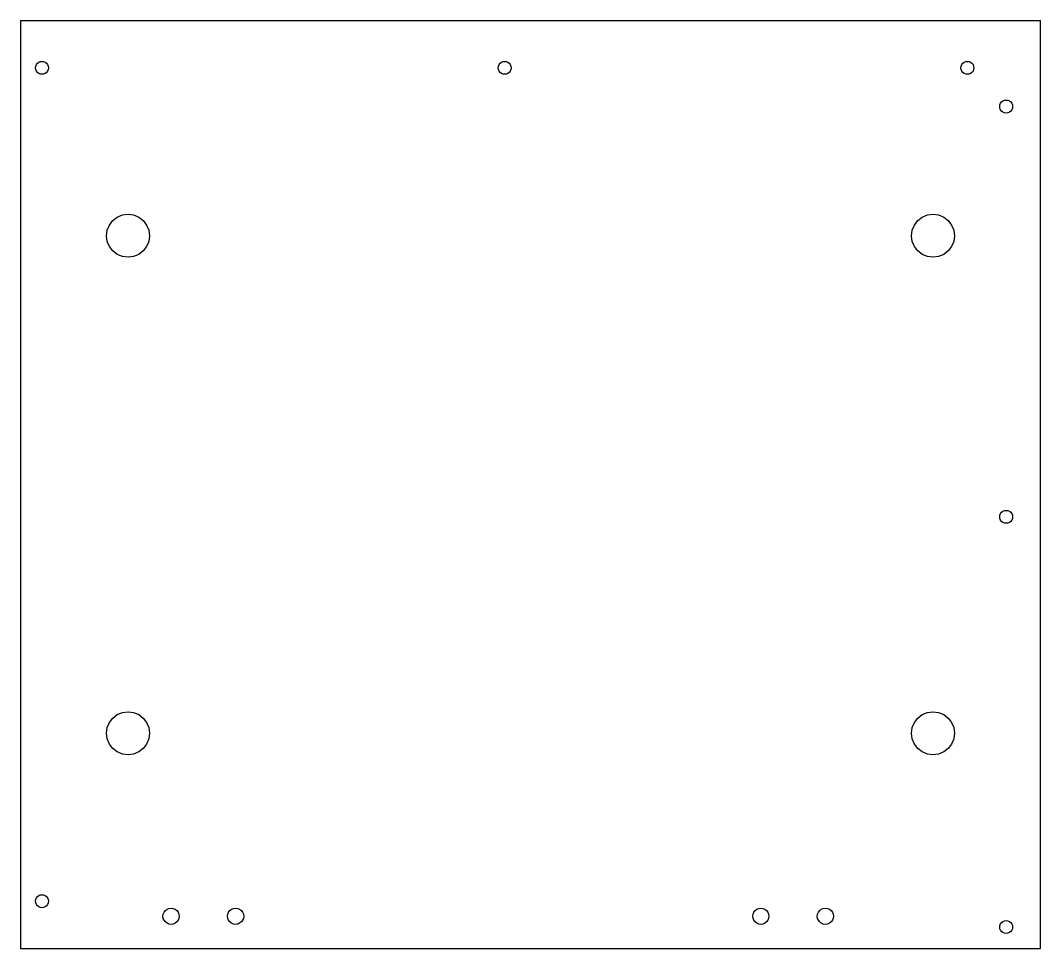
# Model space of a CAD drawing. Header units: millimetres. Extents: x -1077 to 859, y -677 to 937.
# Drawn here: x -1076.6 to -602.6, y -43.4 to 387.6 of the extents above; entities that cross this region are included whole.
import ezdxf

# ---------------------------------------------------------------- set-up
doc = ezdxf.new("R2010")
doc.units = ezdxf.units.MM

msp = doc.modelspace()

# ---------------------------------------------------------------- linework, layer by layer
for p, q in [((-1076.59, 387.57), (-1076.59, -43.43)), ((-1076.59, 387.57), (-602.59, 387.57)), ((-602.59, -43.43), (-602.59, 387.57)), ((-1069.59, 365.57), (-1069.49, 366.35)), ((-1069.49, 364.8), (-1069.59, 365.57)), ((-1069.49, 366.35), (-1069.19, 367.07)), ((-1069.19, 367.07), (-1068.71, 367.69)), ((-1068.71, 367.69), (-1068.09, 368.17)), ((-1068.09, 368.17), (-1067.37, 368.47)), ((-1067.37, 368.47), (-1066.59, 368.57)), ((-1066.59, 368.57), (-1065.82, 368.47)), ((-1065.82, 368.47), (-1065.09, 368.17)), ((-1065.09, 368.17), (-1064.47, 367.69)), ((-1064.47, 367.69), (-1063.99, 367.07)), ((-1063.99, 367.07), (-1063.69, 366.35)), ((-1063.69, 366.35), (-1063.59, 365.57)), ((-1063.59, 365.57), (-1063.69, 364.8)), ((-854.59, 365.57), (-854.49, 366.35)), ((-854.49, 364.8), (-854.59, 365.57)), ((-854.49, 366.35), (-854.19, 367.07)), ((-854.19, 367.07), (-853.71, 367.69)), ((-853.71, 367.69), (-853.09, 368.17)), ((-853.09, 368.17), (-852.37, 368.47)), ((-852.37, 368.47), (-851.59, 368.57)), ((-851.59, 368.57), (-850.82, 368.47)), ((-850.82, 368.47), (-850.09, 368.17)), ((-850.09, 368.17), (-849.47, 367.69)), ((-849.47, 367.69), (-848.99, 367.07)), ((-848.99, 367.07), (-848.69, 366.35)), ((-848.69, 366.35), (-848.59, 365.57)), ((-848.59, 365.57), (-848.69, 364.8)), ((-639.59, 365.57), (-639.49, 366.35)), ((-639.49, 364.8), (-639.59, 365.57)), ((-639.49, 366.35), (-639.19, 367.07)), ((-639.19, 367.07), (-638.71, 367.69)), ((-638.71, 367.69), (-638.09, 368.17)), ((-638.09, 368.17), (-637.37, 368.47)), ((-637.37, 368.47), (-636.59, 368.57)), ((-636.59, 368.57), (-635.82, 368.47)), ((-635.82, 368.47), (-635.09, 368.17)), ((-635.09, 368.17), (-634.47, 367.69)), ((-634.47, 367.69), (-633.99, 367.07)), ((-633.99, 367.07), (-633.69, 366.35)), ((-633.69, 366.35), (-633.59, 365.57)), ((-633.59, 365.57), (-633.69, 364.8)), ((-1069.19, 364.07), (-1069.49, 364.8)), ((-1068.71, 363.45), (-1069.19, 364.07)), ((-1068.09, 362.97), (-1068.71, 363.45)), ((-1067.37, 362.67), (-1068.09, 362.97)), ((-1066.59, 362.57), (-1067.37, 362.67)), ((-1065.82, 362.67), (-1066.59, 362.57)), ((-1065.09, 362.97), (-1065.82, 362.67)), ((-1064.47, 363.45), (-1065.09, 362.97)), ((-1063.99, 364.07), (-1064.47, 363.45)), ((-1063.69, 364.8), (-1063.99, 364.07)), ((-854.19, 364.07), (-854.49, 364.8)), ((-853.71, 363.45), (-854.19, 364.07)), ((-853.09, 362.97), (-853.71, 363.45)), ((-852.37, 362.67), (-853.09, 362.97)), ((-851.59, 362.57), (-852.37, 362.67)), ((-850.82, 362.67), (-851.59, 362.57)), ((-850.09, 362.97), (-850.82, 362.67)), ((-849.47, 363.45), (-850.09, 362.97)), ((-848.99, 364.07), (-849.47, 363.45)), ((-848.69, 364.8), (-848.99, 364.07)), ((-639.19, 364.07), (-639.49, 364.8)), ((-638.71, 363.45), (-639.19, 364.07)), ((-638.09, 362.97), (-638.71, 363.45)), ((-637.37, 362.67), (-638.09, 362.97)), ((-636.59, 362.57), (-637.37, 362.67)), ((-635.82, 362.67), (-636.59, 362.57)), ((-635.09, 362.97), (-635.82, 362.67)), ((-634.47, 363.45), (-635.09, 362.97)), ((-633.99, 364.07), (-634.47, 363.45)), ((-633.69, 364.8), (-633.99, 364.07)), ((-621.59, 347.57), (-621.49, 348.35)), ((-621.49, 346.8), (-621.59, 347.57)), ((-621.49, 348.35), (-621.19, 349.07)), ((-621.19, 346.07), (-621.49, 346.8)), ((-621.19, 349.07), (-620.71, 349.69)), ((-620.71, 345.45), (-621.19, 346.07)), ((-620.71, 349.69), (-620.09, 350.17)), ((-620.09, 350.17), (-619.37, 350.47)), ((-619.37, 350.47), (-618.59, 350.57)), ((-618.59, 350.57), (-617.82, 350.47)), ((-617.82, 350.47), (-617.09, 350.17)), ((-617.09, 350.17), (-616.47, 349.69)), ((-616.47, 349.69), (-615.99, 349.07)), ((-615.99, 346.07), (-616.47, 345.45)), ((-615.99, 349.07), (-615.69, 348.35)), ((-615.69, 346.8), (-615.99, 346.07)), ((-615.69, 348.35), (-615.59, 347.57)), ((-615.59, 347.57), (-615.69, 346.8)), ((-620.09, 344.97), (-620.71, 345.45)), ((-619.37, 344.67), (-620.09, 344.97)), ((-618.59, 344.57), (-619.37, 344.67)), ((-617.82, 344.67), (-618.59, 344.57)), ((-617.09, 344.97), (-617.82, 344.67)), ((-616.47, 345.45), (-617.09, 344.97)), ((-1035.25, 292.57), (-1033.66, 294.64)), ((-1033.66, 294.64), (-1031.59, 296.23)), ((-1031.59, 296.23), (-1029.18, 297.23)), ((-1029.18, 297.23), (-1026.59, 297.57)), ((-1026.59, 297.57), (-1024, 297.23)), ((-1024, 297.23), (-1021.59, 296.23)), ((-1021.59, 296.23), (-1019.52, 294.64)), ((-1019.52, 294.64), (-1017.93, 292.57)), ((-661.25, 292.57), (-659.66, 294.64)), ((-659.66, 294.64), (-657.59, 296.23)), ((-657.59, 296.23), (-655.18, 297.23)), ((-655.18, 297.23), (-652.59, 297.57)), ((-652.59, 297.57), (-650, 297.23)), ((-650, 297.23), (-647.59, 296.23)), ((-647.59, 296.23), (-645.52, 294.64)), ((-645.52, 294.64), (-643.93, 292.57)), ((-1036.59, 287.57), (-1036.25, 290.16)), ((-1036.25, 290.16), (-1035.25, 292.57)), ((-1017.93, 292.57), (-1016.93, 290.16)), ((-1016.93, 290.16), (-1016.59, 287.57)), ((-662.59, 287.57), (-662.25, 290.16)), ((-662.25, 290.16), (-661.25, 292.57)), ((-643.93, 292.57), (-642.93, 290.16)), ((-642.93, 290.16), (-642.59, 287.57)), ((-1036.25, 284.98), (-1036.59, 287.57)), ((-1035.25, 282.57), (-1036.25, 284.98)), ((-1016.93, 284.98), (-1017.93, 282.57)), ((-1016.59, 287.57), (-1016.93, 284.98)), ((-662.25, 284.98), (-662.59, 287.57)), ((-661.25, 282.57), (-662.25, 284.98)), ((-642.93, 284.98), (-643.93, 282.57)), ((-642.59, 287.57), (-642.93, 284.98)), ((-1033.66, 280.5), (-1035.25, 282.57)), ((-1031.59, 278.91), (-1033.66, 280.5)), ((-1019.52, 280.5), (-1021.59, 278.91)), ((-1017.93, 282.57), (-1019.52, 280.5)), ((-659.66, 280.5), (-661.25, 282.57)), ((-657.59, 278.91), (-659.66, 280.5)), ((-645.52, 280.5), (-647.59, 278.91)), ((-643.93, 282.57), (-645.52, 280.5)), ((-1029.18, 277.91), (-1031.59, 278.91)), ((-1026.59, 277.57), (-1029.18, 277.91)), ((-1024, 277.91), (-1026.59, 277.57)), ((-1021.59, 278.91), (-1024, 277.91)), ((-655.18, 277.91), (-657.59, 278.91)), ((-652.59, 277.57), (-655.18, 277.91)), ((-650, 277.91), (-652.59, 277.57)), ((-647.59, 278.91), (-650, 277.91)), ((-621.59, 157.07), (-621.49, 157.85)), ((-621.49, 156.3), (-621.59, 157.07)), ((-621.49, 157.85), (-621.19, 158.57)), ((-621.19, 158.57), (-620.71, 159.19)), ((-620.71, 159.19), (-620.09, 159.67)), ((-620.09, 159.67), (-619.37, 159.97)), ((-619.37, 159.97), (-618.59, 160.07)), ((-618.59, 160.07), (-617.82, 159.97)), ((-617.82, 159.97), (-617.09, 159.67)), ((-617.09, 159.67), (-616.47, 159.19)), ((-616.47, 159.19), (-615.99, 158.57)), ((-615.99, 158.57), (-615.69, 157.85)), ((-615.69, 157.85), (-615.59, 157.07)), ((-615.59, 157.07), (-615.69, 156.3)), ((-621.19, 155.57), (-621.49, 156.3)), ((-620.71, 154.95), (-621.19, 155.57)), ((-620.09, 154.47), (-620.71, 154.95)), ((-619.37, 154.17), (-620.09, 154.47)), ((-618.59, 154.07), (-619.37, 154.17)), ((-617.82, 154.17), (-618.59, 154.07)), ((-617.09, 154.47), (-617.82, 154.17)), ((-616.47, 154.95), (-617.09, 154.47)), ((-615.99, 155.57), (-616.47, 154.95)), ((-615.69, 156.3), (-615.99, 155.57)), ((-1029.18, 66.23), (-1026.59, 66.57)), ((-1026.59, 66.57), (-1024, 66.23)), ((-655.18, 66.23), (-652.59, 66.57)), ((-652.59, 66.57), (-650, 66.23)), ((-1035.25, 61.57), (-1033.66, 63.64)), ((-1033.66, 63.64), (-1031.59, 65.23)), ((-1031.59, 65.23), (-1029.18, 66.23)), ((-1024, 66.23), (-1021.59, 65.23)), ((-1021.59, 65.23), (-1019.52, 63.64)), ((-1019.52, 63.64), (-1017.93, 61.57)), ((-661.25, 61.57), (-659.66, 63.64)), ((-659.66, 63.64), (-657.59, 65.23)), ((-657.59, 65.23), (-655.18, 66.23)), ((-650, 66.23), (-647.59, 65.23)), ((-647.59, 65.23), (-645.52, 63.64)), ((-645.52, 63.64), (-643.93, 61.57)), ((-1036.59, 56.57), (-1036.25, 59.16)), ((-1036.25, 59.16), (-1035.25, 61.57)), ((-1017.93, 61.57), (-1016.93, 59.16)), ((-1016.93, 59.16), (-1016.59, 56.57)), ((-662.59, 56.57), (-662.25, 59.16)), ((-662.25, 59.16), (-661.25, 61.57)), ((-643.93, 61.57), (-642.93, 59.16)), ((-642.93, 59.16), (-642.59, 56.57)), ((-1036.25, 53.98), (-1036.59, 56.57)), ((-1035.25, 51.57), (-1036.25, 53.98)), ((-1016.93, 53.98), (-1017.93, 51.57)), ((-1016.59, 56.57), (-1016.93, 53.98)), ((-662.25, 53.98), (-662.59, 56.57)), ((-661.25, 51.57), (-662.25, 53.98)), ((-642.93, 53.98), (-643.93, 51.57)), ((-642.59, 56.57), (-642.93, 53.98)), ((-1033.66, 49.5), (-1035.25, 51.57)), ((-1031.59, 47.91), (-1033.66, 49.5)), ((-1029.18, 46.91), (-1031.59, 47.91)), ((-1021.59, 47.91), (-1024, 46.91)), ((-1019.52, 49.5), (-1021.59, 47.91)), ((-1017.93, 51.57), (-1019.52, 49.5)), ((-659.66, 49.5), (-661.25, 51.57)), ((-657.59, 47.91), (-659.66, 49.5)), ((-655.18, 46.91), (-657.59, 47.91)), ((-647.59, 47.91), (-650, 46.91)), ((-645.52, 49.5), (-647.59, 47.91)), ((-643.93, 51.57), (-645.52, 49.5)), ((-1026.59, 46.57), (-1029.18, 46.91)), ((-1024, 46.91), (-1026.59, 46.57)), ((-652.59, 46.57), (-655.18, 46.91)), ((-650, 46.91), (-652.59, 46.57)), ((-1068.71, -19.31), (-1068.09, -18.83)), ((-1068.09, -18.83), (-1067.37, -18.53)), ((-1067.37, -18.53), (-1066.59, -18.43)), ((-1066.59, -18.43), (-1065.82, -18.53)), ((-1065.82, -18.53), (-1065.09, -18.83)), ((-1065.09, -18.83), (-1064.47, -19.31)), ((-1069.59, -21.43), (-1069.49, -20.65)), ((-1069.49, -22.2), (-1069.59, -21.43)), ((-1069.49, -20.65), (-1069.19, -19.93)), ((-1069.19, -22.93), (-1069.49, -22.2)), ((-1069.19, -19.93), (-1068.71, -19.31)), ((-1068.71, -23.55), (-1069.19, -22.93)), ((-1068.09, -24.03), (-1068.71, -23.55)), ((-1064.47, -23.55), (-1065.09, -24.03)), ((-1064.47, -19.31), (-1063.99, -19.93)), ((-1063.99, -22.93), (-1064.47, -23.55)), ((-1063.99, -19.93), (-1063.69, -20.65)), ((-1063.69, -22.2), (-1063.99, -22.93)), ((-1063.69, -20.65), (-1063.59, -21.43)), ((-1063.59, -21.43), (-1063.69, -22.2)), ((-1067.37, -24.33), (-1068.09, -24.03)), ((-1066.59, -24.43), (-1067.37, -24.33)), ((-1065.82, -24.33), (-1066.59, -24.43)), ((-1065.09, -24.03), (-1065.82, -24.33)), ((-1010.34, -28.43), (-1010.21, -27.46)), ((-1010.21, -29.4), (-1010.34, -28.43)), ((-1010.21, -27.46), (-1009.84, -26.55)), ((-1009.84, -26.55), (-1009.24, -25.78)), ((-1009.24, -25.78), (-1008.47, -25.18)), ((-1008.47, -25.18), (-1007.56, -24.81)), ((-1007.56, -24.81), (-1006.59, -24.68)), ((-1006.59, -24.68), (-1005.62, -24.81)), ((-1005.62, -24.81), (-1004.72, -25.18)), ((-1004.72, -25.18), (-1003.94, -25.78)), ((-1003.94, -25.78), (-1003.35, -26.55)), ((-1003.35, -26.55), (-1002.97, -27.46)), ((-1002.97, -27.46), (-1002.84, -28.43)), ((-1002.84, -28.43), (-1002.97, -29.4)), ((-980.34, -28.43), (-980.21, -27.46)), ((-980.21, -29.4), (-980.34, -28.43)), ((-980.21, -27.46), (-979.84, -26.55)), ((-979.84, -26.55), (-979.24, -25.78)), ((-979.24, -25.78), (-978.47, -25.18)), ((-978.47, -25.18), (-977.56, -24.81)), ((-977.56, -24.81), (-976.59, -24.68)), ((-976.59, -24.68), (-975.62, -24.81)), ((-975.62, -24.81), (-974.72, -25.18)), ((-974.72, -25.18), (-973.94, -25.78)), ((-973.94, -25.78), (-973.35, -26.55)), ((-973.35, -26.55), (-972.97, -27.46)), ((-972.97, -27.46), (-972.84, -28.43)), ((-972.84, -28.43), (-972.97, -29.4)), ((-736.34, -28.43), (-736.21, -27.46)), ((-736.21, -29.4), (-736.34, -28.43)), ((-736.21, -27.46), (-735.84, -26.55)), ((-735.84, -26.55), (-735.24, -25.78)), ((-735.24, -25.78), (-734.47, -25.18)), ((-734.47, -25.18), (-733.56, -24.81)), ((-733.56, -24.81), (-732.59, -24.68)), ((-732.59, -24.68), (-731.62, -24.81)), ((-731.62, -24.81), (-730.72, -25.18)), ((-730.72, -25.18), (-729.94, -25.78)), ((-729.94, -25.78), (-729.35, -26.55)), ((-729.35, -26.55), (-728.97, -27.46)), ((-728.97, -27.46), (-728.84, -28.43)), ((-728.84, -28.43), (-728.97, -29.4)), ((-706.34, -28.43), (-706.21, -27.46)), ((-706.21, -29.4), (-706.34, -28.43)), ((-706.21, -27.46), (-705.84, -26.55)), ((-705.84, -26.55), (-705.24, -25.78)), ((-705.24, -25.78), (-704.47, -25.18)), ((-704.47, -25.18), (-703.56, -24.81)), ((-703.56, -24.81), (-702.59, -24.68)), ((-702.59, -24.68), (-701.62, -24.81)), ((-701.62, -24.81), (-700.72, -25.18)), ((-700.72, -25.18), (-699.94, -25.78)), ((-699.94, -25.78), (-699.35, -26.55)), ((-699.35, -26.55), (-698.97, -27.46)), ((-698.97, -27.46), (-698.84, -28.43)), ((-698.84, -28.43), (-698.97, -29.4)), ((-1009.84, -30.3), (-1010.21, -29.4)), ((-1009.24, -31.08), (-1009.84, -30.3)), ((-1008.47, -31.68), (-1009.24, -31.08)), ((-1007.56, -32.05), (-1008.47, -31.68)), ((-1006.59, -32.18), (-1007.56, -32.05)), ((-1005.62, -32.05), (-1006.59, -32.18)), ((-1004.72, -31.68), (-1005.62, -32.05)), ((-1003.94, -31.08), (-1004.72, -31.68)), ((-1003.35, -30.3), (-1003.94, -31.08)), ((-1002.97, -29.4), (-1003.35, -30.3)), ((-979.84, -30.3), (-980.21, -29.4)), ((-979.24, -31.08), (-979.84, -30.3)), ((-978.47, -31.68), (-979.24, -31.08)), ((-977.56, -32.05), (-978.47, -31.68)), ((-976.59, -32.18), (-977.56, -32.05)), ((-975.62, -32.05), (-976.59, -32.18)), ((-974.72, -31.68), (-975.62, -32.05)), ((-973.94, -31.08), (-974.72, -31.68)), ((-973.35, -30.3), (-973.94, -31.08)), ((-972.97, -29.4), (-973.35, -30.3)), ((-735.84, -30.3), (-736.21, -29.4)), ((-735.24, -31.08), (-735.84, -30.3)), ((-734.47, -31.68), (-735.24, -31.08)), ((-733.56, -32.05), (-734.47, -31.68)), ((-732.59, -32.18), (-733.56, -32.05)), ((-731.62, -32.05), (-732.59, -32.18)), ((-730.72, -31.68), (-731.62, -32.05)), ((-729.94, -31.08), (-730.72, -31.68)), ((-729.35, -30.3), (-729.94, -31.08)), ((-728.97, -29.4), (-729.35, -30.3)), ((-705.84, -30.3), (-706.21, -29.4)), ((-705.24, -31.08), (-705.84, -30.3)), ((-704.47, -31.68), (-705.24, -31.08)), ((-703.56, -32.05), (-704.47, -31.68)), ((-702.59, -32.18), (-703.56, -32.05)), ((-701.62, -32.05), (-702.59, -32.18)), ((-700.72, -31.68), (-701.62, -32.05)), ((-699.94, -31.08), (-700.72, -31.68)), ((-699.35, -30.3), (-699.94, -31.08)), ((-698.97, -29.4), (-699.35, -30.3)), ((-621.59, -33.43), (-621.49, -32.65)), ((-621.49, -32.65), (-621.19, -31.93)), ((-621.19, -31.93), (-620.71, -31.31)), ((-620.71, -31.31), (-620.09, -30.83)), ((-620.09, -30.83), (-619.37, -30.53)), ((-619.37, -30.53), (-618.59, -30.43)), ((-618.59, -30.43), (-617.82, -30.53)), ((-617.82, -30.53), (-617.09, -30.83)), ((-617.09, -30.83), (-616.47, -31.31)), ((-616.47, -31.31), (-615.99, -31.93)), ((-615.99, -31.93), (-615.69, -32.65)), ((-615.69, -32.65), (-615.59, -33.43)), ((-621.49, -34.2), (-621.59, -33.43)), ((-621.19, -34.93), (-621.49, -34.2)), ((-620.71, -35.55), (-621.19, -34.93)), ((-620.09, -36.03), (-620.71, -35.55)), ((-619.37, -36.33), (-620.09, -36.03)), ((-618.59, -36.43), (-619.37, -36.33)), ((-617.82, -36.33), (-618.59, -36.43)), ((-617.09, -36.03), (-617.82, -36.33)), ((-616.47, -35.55), (-617.09, -36.03)), ((-615.99, -34.93), (-616.47, -35.55)), ((-615.69, -34.2), (-615.99, -34.93)), ((-615.59, -33.43), (-615.69, -34.2)), ((-1076.59, -43.43), (-602.59, -43.43))]:
    msp.add_line(p, q)

doc.saveas('drawing.dxf')
